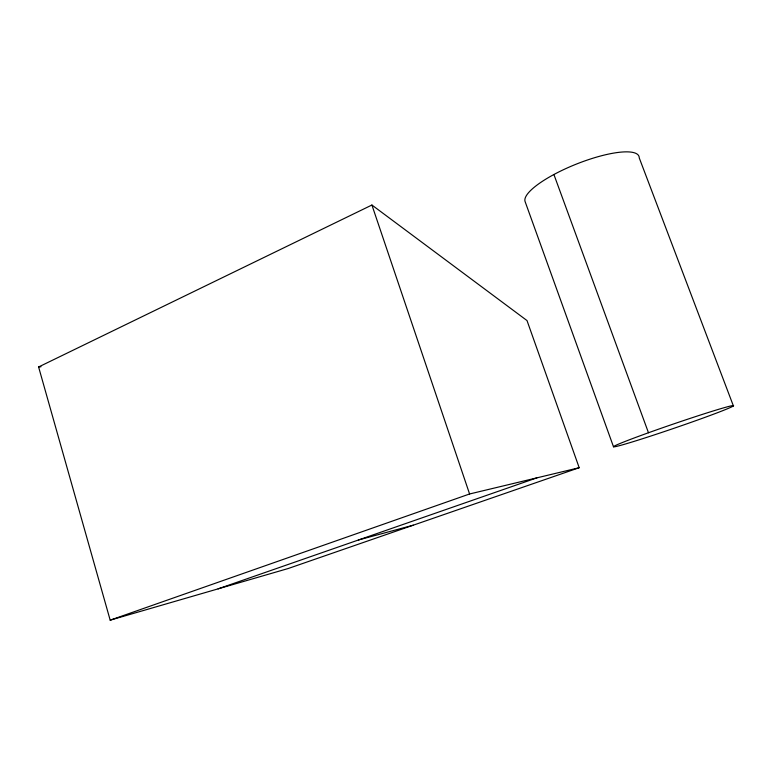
<?xml version="1.0" encoding="UTF-8"?>
<svg xmlns="http://www.w3.org/2000/svg" width="772" height="772" viewBox="0 0 772 772"><rect width="100%" height="100%" fill="white"/><g stroke="black" fill="none" stroke-linecap="round" stroke-linejoin="round"><path stroke-width="1.16" d="M38.6 366.97L371.911 205.024L527.006 320.563L579.193 467.716L288.168 568.53L110.184 620.167L38.6 366.97L41.003 366.748M110.184 620.167L469.588 493.983L579.193 467.716M218.1 588.853L537.003 477.82M358.401 540.004L413.319 525.172M733.4 405.927A63.487 2.113 -18.9 0 0 648.229 432.841A63.487 2.113 -18.9 0 0 639.062 439.828A63.487 2.113 -18.9 0 0 733.4 405.927L639.245 157.913A61.277 15.951 -21.8 0 0 579.096 163.027A61.277 15.951 -21.8 0 0 525.182 201.801L613.508 446.795M553.91 174.52L648.48 432.754M371.911 205.024L469.588 493.983"/></g></svg>
